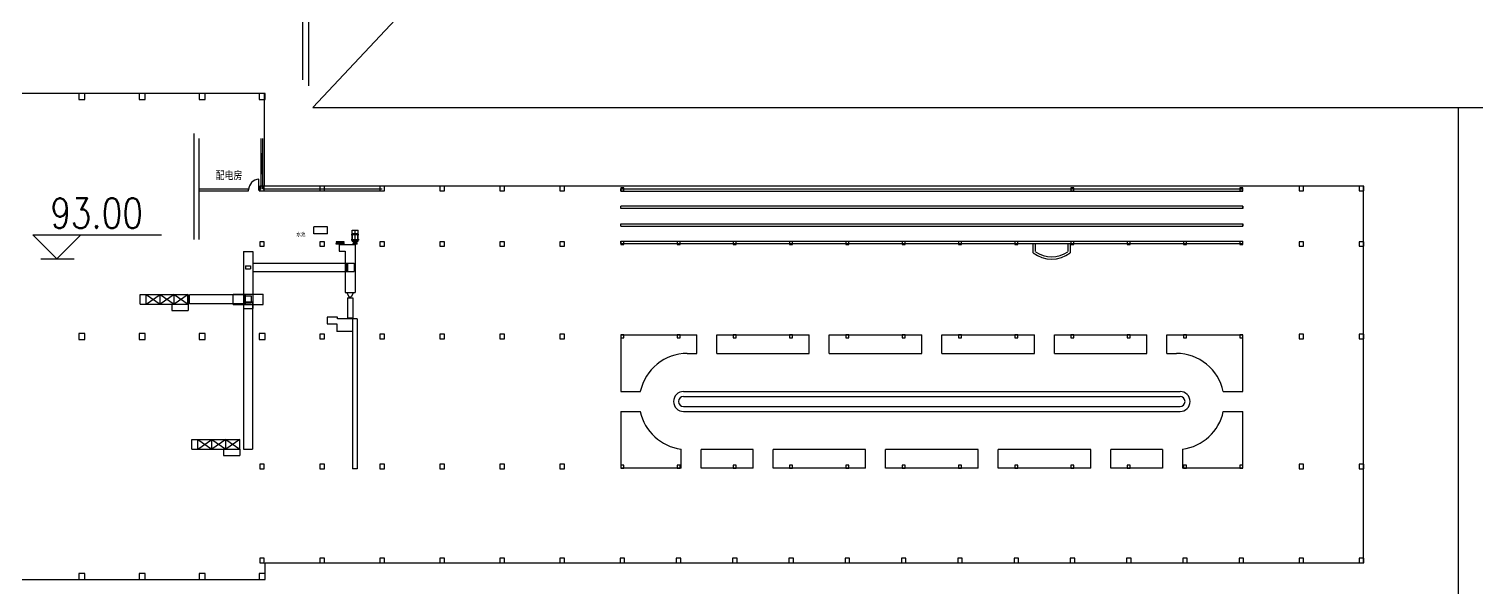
# Model space of a CAD drawing. Extents: x 532522 to 2902776, y -101917278 to 111238625.
# Drawn here: x 2901351.5 to 2901496.1, y 2549114.3 to 2549170.1 of the extents above; entities that cross this region are included whole.
import ezdxf
from ezdxf.enums import TextEntityAlignment as Align

# ---------------------------------------------------------------- set-up
doc = ezdxf.new("R2010")
doc.units = 0
doc.header["$LTSCALE"] = 1000
doc.header["$MEASUREMENT"] = 0
doc.layers.get('0').update_dxf_attribs({"linetype": 'CONTINUOUS'})
for name, color, linetype in [('1', 7, 'CONTINUOUS'), ('COLUMN', 7, 'CONTINUOUS'), ('Layer6', 6, 'CONTINUOUS'), ('NEW字', 2, 'CONTINUOUS'), ('PUB_TEXT', 7, 'CONTINUOUS'), ('WALL', 255, 'CONTINUOUS'), ('WINDOW', 2, 'CONTINUOUS'), ('WINDOW_TEXT', 7, 'CONTINUOUS'), ('设备', 30, 'CONTINUOUS'), ('道路', 5, 'CONTINUOUS')]:
    doc.layers.add(name, color=color, linetype=linetype)
doc.styles.add('_HZTXT', font='', dxfattribs={"width": 0.8})
doc.styles.add('DIM_FONT', font='SIMPLEX.shx', dxfattribs={"width": 0.8})
doc.styles.add('SIMPLEX', font='SIMPLEX.SHX')
doc.styles.get('_HZTXT').set_extended_font_data('SimSun')

# ---------------------------------------------------------------- blocks, each defined once
blk = doc.blocks.new('_FZH')
at = {"linetype": 'Continuous'}
for p, q in [((0.5, 0.5), (-0.5, 0.5)), ((-0.5, 0.5), (-0.5, -0.5)), ((0.5, -0.5), (0.5, 0.5)), ((-0.5, -0.5), (0.5, -0.5))]:
    blk.add_line(p, q, dxfattribs=at)
blk = doc.blocks.new('_WBLK')
for p, q in [((-0.5, 0.5), (0.5, 0.5)), ((0.5, 0.167), (-0.5, 0.167)), ((0.5, -0.167), (-0.5, -0.167)), ((-0.5, -0.5), (0.5, -0.5))]:
    blk.add_line(p, q)
at = {"layer": 'WINDOW_TEXT', "style": 'SIMPLEX', "flags": 9}
blk.add_attdef('A', text='', height=1, dxfattribs=at).set_placement((0, 1.5), align=Align.MIDDLE)
blk = doc.blocks.new('M_A2ZXL')
blk.add_line((-0.47, 0), (-0.47, -1))
blk.add_arc((-0.5, 0), 1, 271.6231, 0)

msp = doc.modelspace()

# ---------------------------------------------------------------- linework, layer by layer
at = {"layer": '1', "color": 6, "linetype": 'Continuous'}
for p, q in [((2901375.02, 2549163.7), (2901332.49, 2549163.7)), ((2901375.02, 2549154.42), (2901375.02, 2549163.7)), ((2901484.89, 2549154.42), (2901375.02, 2549154.42)), ((2901484.89, 2549116.77), (2901484.89, 2549154.42)), ((2901375.09, 2549115.1), (2901375.09, 2549116.77)), ((2901375.09, 2549116.77), (2901484.89, 2549116.77)), ((2901332.49, 2549115.1), (2901375.09, 2549115.1))]:
    msp.add_line(p, q, dxfattribs=at)
at = {"layer": 'Layer6'}
for p, q in [((2901367.99, 2549149.1), (2901367.99, 2549159.7)), ((2901368.49, 2549149.1), (2901368.49, 2549159.2))]:
    msp.add_line(p, q, dxfattribs=at)
at = {"layer": 'NEW字'}
for p, q in [((2901351.88, 2549149.57, 0.09), (2901356.68, 2549149.57, 0.09)), ((2901354.28, 2549147.17, 0.09), (2901351.88, 2549149.57, 0.09)), ((2901354.28, 2549149.57, 0.09), (2901364.75, 2549149.57, 0.09)), ((2901356.68, 2549149.57, 0.09), (2901354.28, 2549147.17, 0.09)), ((2901352.67, 2549147.17, 0.09), (2901356.01, 2549147.17, 0.09))]:
    msp.add_line(p, q, dxfattribs=at)
at = {"layer": 'WALL'}
for p, q in [((2901378.82, 2549180.2), (2901378.82, 2549165.05)), ((2901379.42, 2549180.8), (2901379.42, 2549164.45)), ((2901374.7, 2549157.67), (2901374.7, 2549159.2)), ((2901374.88, 2549157.67), (2901374.88, 2549159.2)), ((2901374.88, 2549157.67), (2901374.7, 2549157.67)), ((2901374.88, 2549155.67), (2901374.7, 2549155.67)), ((2901374.7, 2549154.15), (2901374.7, 2549155.67)), ((2901374.88, 2549154.15), (2901374.88, 2549155.67)), ((2901368.49, 2549154.15), (2901373.44, 2549154.15)), ((2901373.44, 2549153.97), (2901373.44, 2549154.15)), ((2901374.49, 2549153.97), (2901374.49, 2549154.15)), ((2901374.49, 2549154.15), (2901374.7, 2549154.15)), ((2901374.88, 2549154.15), (2901386.79, 2549154.15)), ((2901410.64, 2549154.17), (2901472.82, 2549154.17)), ((2901410.64, 2549153.93), (2901410.64, 2549154.17)), ((2901472.82, 2549153.93), (2901472.82, 2549154.17)), ((2901368.49, 2549153.97), (2901373.44, 2549153.97)), ((2901374.49, 2549153.97), (2901386.79, 2549153.97)), ((2901410.64, 2549153.93), (2901472.82, 2549153.93)), ((2901472.82, 2549152.42), (2901410.64, 2549152.42)), ((2901410.64, 2549152.18), (2901410.64, 2549152.42)), ((2901472.82, 2549152.18), (2901410.64, 2549152.18)), ((2901472.82, 2549152.42), (2901472.82, 2549152.18)), ((2901472.82, 2549152.18), (2901472.82, 2549152.42)), ((2901410.64, 2549150.67), (2901472.82, 2549150.67)), ((2901410.64, 2549150.43), (2901410.64, 2549150.67)), ((2901410.64, 2549150.43), (2901472.82, 2549150.43)), ((2901472.82, 2549150.67), (2901472.82, 2549150.43)), ((2901472.82, 2549150.43), (2901472.82, 2549150.67)), ((2901410.65, 2549148.68), (2901410.65, 2549148.92)), ((2901451.85, 2549147.76), (2901451.85, 2549148.68)), ((2901452.09, 2549147.88), (2901452.09, 2549148.68)), ((2901455.32, 2549148.68), (2901455.32, 2549147.88)), ((2901455.56, 2549148.68), (2901455.56, 2549147.76)), ((2901472.82, 2549148.68), (2901472.82, 2549148.92)), ((2901410.64, 2549139.55), (2901418.23, 2549139.55)), ((2901410.64, 2549139.55), (2901410.64, 2549133.9)), ((2901418.23, 2549137.7), (2901418.23, 2549139.55)), ((2901420.23, 2549139.55), (2901429.48, 2549139.55)), ((2901420.23, 2549137.7), (2901420.23, 2549139.55)), ((2901429.48, 2549137.7), (2901429.48, 2549139.55)), ((2901431.48, 2549139.55), (2901440.73, 2549139.55)), ((2901431.48, 2549137.7), (2901431.48, 2549139.55)), ((2901440.73, 2549137.7), (2901440.73, 2549139.55)), ((2901442.73, 2549139.55), (2901451.98, 2549139.55)), ((2901442.73, 2549137.7), (2901442.73, 2549139.55)), ((2901451.98, 2549137.7), (2901451.98, 2549139.55)), ((2901453.98, 2549139.55), (2901463.23, 2549139.55)), ((2901453.98, 2549137.7), (2901453.98, 2549139.55)), ((2901463.23, 2549137.7), (2901463.23, 2549139.55)), ((2901465.23, 2549139.55), (2901472.82, 2549139.55)), ((2901465.23, 2549137.7), (2901465.23, 2549139.55)), ((2901472.82, 2549133.9), (2901472.82, 2549139.55)), ((2901417.29, 2549137.7), (2901418.23, 2549137.7)), ((2901420.23, 2549137.7), (2901429.48, 2549137.7)), ((2901431.48, 2549137.7), (2901440.73, 2549137.7)), ((2901442.73, 2549137.7), (2901451.98, 2549137.7)), ((2901453.98, 2549137.7), (2901463.23, 2549137.7)), ((2901465.23, 2549137.7), (2901466.17, 2549137.7)), ((2901410.64, 2549133.9), (2901412.6, 2549133.9)), ((2901416.92, 2549133.9), (2901466.54, 2549133.9)), ((2901470.86, 2549133.9), (2901472.82, 2549133.9)), ((2901416.92, 2549133.4), (2901466.54, 2549133.4)), ((2901416.92, 2549132.4), (2901466.54, 2549132.4)), ((2901410.64, 2549131.9), (2901410.64, 2549126.25)), ((2901410.64, 2549131.9), (2901412.6, 2549131.9)), ((2901416.92, 2549131.9), (2901466.54, 2549131.9)), ((2901470.86, 2549131.9), (2901472.82, 2549131.9)), ((2901472.82, 2549126.25), (2901472.82, 2549131.9)), ((2901416.67, 2549126.25), (2901416.67, 2549128.14)), ((2901423.86, 2549128.1), (2901418.67, 2549128.1)), ((2901418.67, 2549126.25), (2901418.67, 2549128.1)), ((2901423.86, 2549126.25), (2901423.86, 2549128.1)), ((2901425.86, 2549126.25), (2901425.86, 2549128.1)), ((2901435.11, 2549128.1), (2901425.86, 2549128.1)), ((2901435.11, 2549126.25), (2901435.11, 2549128.1)), ((2901446.36, 2549128.1), (2901437.11, 2549128.1)), ((2901437.11, 2549126.25), (2901437.11, 2549128.1)), ((2901446.36, 2549126.25), (2901446.36, 2549128.1)), ((2901448.36, 2549126.25), (2901448.36, 2549128.1)), ((2901457.61, 2549128.1), (2901448.36, 2549128.1)), ((2901457.61, 2549126.25), (2901457.61, 2549128.1)), ((2901464.79, 2549128.1), (2901459.61, 2549128.1)), ((2901459.61, 2549126.25), (2901459.61, 2549128.1)), ((2901464.79, 2549128.1), (2901464.79, 2549126.25)), ((2901466.79, 2549128.14), (2901466.79, 2549126.25)), ((2901416.67, 2549126.25), (2901410.64, 2549126.25)), ((2901423.86, 2549126.25), (2901418.67, 2549126.25)), ((2901435.11, 2549126.25), (2901425.86, 2549126.25)), ((2901446.36, 2549126.25), (2901437.11, 2549126.25)), ((2901457.61, 2549126.25), (2901448.36, 2549126.25)), ((2901464.79, 2549126.25), (2901459.61, 2549126.25)), ((2901472.82, 2549126.25), (2901466.79, 2549126.25))]:
    msp.add_line(p, q, dxfattribs=at)
at = {"layer": 'WALL', "linetype": 'Continuous'}
for p, q in [((2901410.64, 2549148.92), (2901472.82, 2549148.92)), ((2901410.64, 2549148.68), (2901472.82, 2549148.68))]:
    msp.add_line(p, q, dxfattribs=at)
for radius, start, end in [(3.11, 233.2748, 306.7252), (2.87, 235.6453, 304.3547)]:
    msp.add_arc((2901453.71, 2549150.24), radius, start, end, dxfattribs=at)
at = {"layer": 'WALL'}
for centre, radius, start, end in [((2901417.29, 2549132.9), 4.8, 90, 167.9753), ((2901466.17, 2549132.9), 4.8, 12.0247, 90), ((2901416.92, 2549132.9), 1, 90, 270), ((2901466.54, 2549132.9), 1, 270, 90), ((2901416.92, 2549132.9), 0.5, 90, 270), ((2901466.54, 2549132.9), 0.5, 270, 90), ((2901417.29, 2549132.9), 4.8, 192.0247, 262.5184), ((2901466.17, 2549132.9), 4.8, 277.4816, 347.9753)]:
    msp.add_arc(centre, radius, start, end, dxfattribs=at)
at = {"layer": '设备', "color": 30}
for p, q in [((2901381.32, 2549150.37), (2901379.97, 2549150.37)), ((2901379.97, 2549149.67), (2901379.97, 2549150.37)), ((2901381.32, 2549149.67), (2901381.32, 2549150.37)), ((2901383.81, 2549150.04), (2901384.38, 2549150.04)), ((2901383.81, 2549149.7), (2901383.81, 2549150.04)), ((2901384.09, 2549148.69), (2901384.09, 2549150.05)), ((2901384.38, 2549149.7), (2901384.38, 2549150.04)), ((2901381.32, 2549149.67), (2901379.97, 2549149.67)), ((2901382.19, 2549148.86), (2901382.19, 2549148.87)), ((2901382.99, 2549148.87), (2901382.19, 2549148.87)), ((2901382.22, 2549148.85), (2901382.19, 2549148.86)), ((2901382.22, 2549148.85), (2901382.19, 2549148.84)), ((2901382.19, 2549148.83), (2901382.19, 2549148.84)), ((2901382.22, 2549148.83), (2901382.19, 2549148.83)), ((2901382.22, 2549148.82), (2901382.19, 2549148.81)), ((2901382.19, 2549148.81), (2901382.19, 2549148.81)), ((2901382.22, 2549148.8), (2901382.19, 2549148.81)), ((2901382.22, 2549148.79), (2901382.19, 2549148.79)), ((2901382.19, 2549148.78), (2901382.19, 2549148.79)), ((2901382.22, 2549148.77), (2901382.19, 2549148.78)), ((2901382.22, 2549148.77), (2901382.19, 2549148.76)), ((2901382.19, 2549148.75), (2901382.19, 2549148.76)), ((2901382.22, 2549148.75), (2901382.19, 2549148.75)), ((2901382.22, 2549148.74), (2901382.19, 2549148.73)), ((2901382.19, 2549148.73), (2901382.19, 2549148.73)), ((2901382.22, 2549148.72), (2901382.19, 2549148.73)), ((2901382.22, 2549148.71), (2901382.19, 2549148.7)), ((2901382.22, 2549148.69), (2901382.19, 2549148.7)), ((2901382.19, 2549148.7), (2901382.19, 2549148.7)), ((2901382.22, 2549148.69), (2901382.19, 2549148.68)), ((2901382.19, 2549148.67), (2901382.19, 2549148.68)), ((2901382.22, 2549148.66), (2901382.19, 2549148.67)), ((2901382.22, 2549148.66), (2901382.19, 2549148.65)), ((2901382.19, 2549148.64), (2901382.19, 2549148.65)), ((2901382.99, 2549148.64), (2901382.19, 2549148.64)), ((2901382.22, 2549148.85), (2901382.22, 2549148.85)), ((2901382.22, 2549148.82), (2901382.22, 2549148.83)), ((2901382.22, 2549148.79), (2901382.22, 2549148.8)), ((2901382.22, 2549148.77), (2901382.22, 2549148.77)), ((2901382.22, 2549148.74), (2901382.22, 2549148.75)), ((2901382.22, 2549148.71), (2901382.22, 2549148.72)), ((2901382.22, 2549148.69), (2901382.22, 2549148.69)), ((2901382.22, 2549148.66), (2901382.22, 2549148.66)), ((2901382.51, 2549148.59), (2901382.51, 2549147.93)), ((2901382.51, 2549148.59), (2901384.09, 2549148.59)), ((2901382.55, 2549148.64), (2901382.55, 2549148.64)), ((2901382.55, 2549148.64), (2901382.64, 2549148.64)), ((2901382.55, 2549148.64), (2901382.64, 2549148.64)), ((2901382.55, 2549148.59), (2901382.55, 2549148.64)), ((2901382.55, 2549148.59), (2901382.64, 2549148.59)), ((2901382.64, 2549148.64), (2901382.64, 2549148.64)), ((2901382.64, 2549148.59), (2901382.64, 2549148.64)), ((2901382.97, 2549148.85), (2901382.99, 2549148.86)), ((2901382.97, 2549148.85), (2901382.97, 2549148.85)), ((2901382.97, 2549148.85), (2901382.99, 2549148.84)), ((2901382.97, 2549148.82), (2901382.97, 2549148.83)), ((2901382.97, 2549148.83), (2901382.99, 2549148.83)), ((2901382.97, 2549148.82), (2901382.99, 2549148.81)), ((2901382.97, 2549148.8), (2901382.99, 2549148.81)), ((2901382.97, 2549148.79), (2901382.97, 2549148.8)), ((2901382.97, 2549148.79), (2901382.99, 2549148.79)), ((2901382.97, 2549148.77), (2901382.99, 2549148.78)), ((2901382.97, 2549148.77), (2901382.97, 2549148.77)), ((2901382.97, 2549148.77), (2901382.99, 2549148.76)), ((2901382.97, 2549148.74), (2901382.97, 2549148.75)), ((2901382.97, 2549148.75), (2901382.99, 2549148.75)), ((2901382.97, 2549148.74), (2901382.99, 2549148.73)), ((2901382.97, 2549148.72), (2901382.99, 2549148.73)), ((2901382.97, 2549148.71), (2901382.97, 2549148.72)), ((2901382.97, 2549148.71), (2901382.99, 2549148.7)), ((2901382.97, 2549148.69), (2901382.99, 2549148.7)), ((2901382.97, 2549148.69), (2901382.97, 2549148.69)), ((2901382.97, 2549148.69), (2901382.99, 2549148.68)), ((2901382.97, 2549148.66), (2901382.99, 2549148.67)), ((2901382.97, 2549148.66), (2901382.97, 2549148.66)), ((2901382.97, 2549148.66), (2901382.99, 2549148.65)), ((2901382.99, 2549148.86), (2901382.99, 2549148.87)), ((2901382.99, 2549148.83), (2901382.99, 2549148.84)), ((2901382.99, 2549148.81), (2901382.99, 2549148.81)), ((2901382.99, 2549148.78), (2901382.99, 2549148.79)), ((2901382.99, 2549148.75), (2901382.99, 2549148.76)), ((2901382.99, 2549148.73), (2901382.99, 2549148.73)), ((2901382.99, 2549148.7), (2901382.99, 2549148.7)), ((2901382.99, 2549148.67), (2901382.99, 2549148.68)), ((2901382.99, 2549148.64), (2901382.99, 2549148.65)), ((2901383.71, 2549149.59), (2901384.47, 2549149.59)), ((2901383.71, 2549149.08), (2901384.49, 2549149.08)), ((2901383.78, 2549149.7), (2901384.41, 2549149.7)), ((2901383.78, 2549148.98), (2901383.78, 2549149.7)), ((2901383.78, 2549148.98), (2901384.41, 2549148.98)), ((2901383.81, 2549149.7), (2901384.4, 2549149.7)), ((2901383.81, 2549148.98), (2901384.38, 2549148.98)), ((2901383.81, 2549148.91), (2901383.81, 2549148.98)), ((2901383.81, 2549148.91), (2901384.38, 2549148.91)), ((2901383.84, 2549148.98), (2901383.84, 2549149.7)), ((2901384.29, 2549148.87), (2901383.89, 2549148.87)), ((2901383.89, 2549148.86), (2901383.89, 2549148.87)), ((2901384.29, 2549148.86), (2901383.89, 2549148.86)), ((2901383.92, 2549148.85), (2901383.89, 2549148.86)), ((2901383.92, 2549148.85), (2901383.89, 2549148.84)), ((2901384.29, 2549148.84), (2901383.89, 2549148.84)), ((2901383.89, 2549148.83), (2901383.89, 2549148.84)), ((2901384.29, 2549148.83), (2901383.89, 2549148.83)), ((2901383.92, 2549148.83), (2901383.89, 2549148.83)), ((2901383.92, 2549148.82), (2901383.89, 2549148.81)), ((2901384.29, 2549148.81), (2901383.89, 2549148.81)), ((2901384.29, 2549148.81), (2901383.89, 2549148.81)), ((2901383.92, 2549148.8), (2901383.89, 2549148.81)), ((2901383.89, 2549148.81), (2901383.89, 2549148.81)), ((2901384.29, 2549148.79), (2901383.89, 2549148.79)), ((2901383.89, 2549148.78), (2901383.89, 2549148.79)), ((2901383.92, 2549148.79), (2901383.89, 2549148.79)), ((2901384.29, 2549148.78), (2901383.89, 2549148.78)), ((2901383.92, 2549148.77), (2901383.89, 2549148.78)), ((2901383.92, 2549148.77), (2901383.89, 2549148.76)), ((2901384.29, 2549148.76), (2901383.89, 2549148.76)), ((2901383.89, 2549148.75), (2901383.89, 2549148.76)), ((2901384.29, 2549148.75), (2901383.89, 2549148.75)), ((2901383.92, 2549148.75), (2901383.89, 2549148.75)), ((2901383.92, 2549148.74), (2901383.89, 2549148.73)), ((2901384.29, 2549148.73), (2901383.89, 2549148.73)), ((2901384.29, 2549148.73), (2901383.89, 2549148.73)), ((2901383.92, 2549148.72), (2901383.89, 2549148.73)), ((2901383.89, 2549148.73), (2901383.89, 2549148.73)), ((2901383.92, 2549148.71), (2901383.89, 2549148.7)), ((2901384.29, 2549148.7), (2901383.89, 2549148.7)), ((2901384.29, 2549148.7), (2901383.89, 2549148.7)), ((2901383.89, 2549148.7), (2901383.89, 2549148.7)), ((2901383.92, 2549148.69), (2901383.89, 2549148.7)), ((2901383.92, 2549148.69), (2901383.89, 2549148.68)), ((2901384.29, 2549148.68), (2901383.89, 2549148.68)), ((2901383.89, 2549148.67), (2901383.89, 2549148.68)), ((2901384.29, 2549148.67), (2901383.89, 2549148.67)), ((2901383.92, 2549148.66), (2901383.89, 2549148.67)), ((2901383.92, 2549148.66), (2901383.89, 2549148.65)), ((2901384.29, 2549148.65), (2901383.89, 2549148.65)), ((2901383.89, 2549148.64), (2901383.89, 2549148.65)), ((2901384.29, 2549148.64), (2901383.89, 2549148.64)), ((2901384.27, 2549148.85), (2901383.92, 2549148.85)), ((2901384.27, 2549148.85), (2901383.92, 2549148.85)), ((2901383.92, 2549148.85), (2901383.92, 2549148.85)), ((2901384.27, 2549148.83), (2901383.92, 2549148.83)), ((2901383.92, 2549148.82), (2901383.92, 2549148.83)), ((2901384.27, 2549148.82), (2901383.92, 2549148.82)), ((2901384.27, 2549148.8), (2901383.92, 2549148.8)), ((2901383.92, 2549148.79), (2901383.92, 2549148.8)), ((2901384.27, 2549148.79), (2901383.92, 2549148.79)), ((2901384.27, 2549148.77), (2901383.92, 2549148.77)), ((2901384.27, 2549148.77), (2901383.92, 2549148.77)), ((2901383.92, 2549148.77), (2901383.92, 2549148.77)), ((2901384.27, 2549148.75), (2901383.92, 2549148.75)), ((2901383.92, 2549148.74), (2901383.92, 2549148.75)), ((2901384.27, 2549148.74), (2901383.92, 2549148.74)), ((2901384.27, 2549148.72), (2901383.92, 2549148.72)), ((2901383.92, 2549148.71), (2901383.92, 2549148.72)), ((2901384.27, 2549148.71), (2901383.92, 2549148.71)), ((2901384.27, 2549148.69), (2901383.92, 2549148.69)), ((2901384.27, 2549148.69), (2901383.92, 2549148.69)), ((2901383.92, 2549148.69), (2901383.92, 2549148.69)), ((2901384.27, 2549148.66), (2901383.92, 2549148.66)), ((2901384.27, 2549148.66), (2901383.92, 2549148.66)), ((2901383.92, 2549148.66), (2901383.92, 2549148.66)), ((2901384.01, 2549148.91), (2901384.17, 2549148.91)), ((2901384.01, 2549148.89), (2901384.01, 2549148.91)), ((2901384.01, 2549148.89), (2901384.17, 2549148.89)), ((2901384.04, 2549148.89), (2901384.15, 2549148.89)), ((2901384.04, 2549148.87), (2901384.04, 2549148.89)), ((2901384.04, 2549148.87), (2901384.15, 2549148.87)), ((2901384.05, 2549148.87), (2901384.13, 2549148.87)), ((2901384.09, 2549148.59), (2901384.09, 2549143.81)), ((2901384.15, 2549148.87), (2901384.15, 2549148.89)), ((2901384.17, 2549148.89), (2901384.17, 2549148.91)), ((2901384.27, 2549148.85), (2901384.29, 2549148.86)), ((2901384.27, 2549148.85), (2901384.29, 2549148.84)), ((2901384.27, 2549148.85), (2901384.27, 2549148.85)), ((2901384.27, 2549148.83), (2901384.29, 2549148.83)), ((2901384.27, 2549148.82), (2901384.27, 2549148.83)), ((2901384.27, 2549148.82), (2901384.29, 2549148.81)), ((2901384.27, 2549148.8), (2901384.29, 2549148.81)), ((2901384.27, 2549148.79), (2901384.27, 2549148.8)), ((2901384.27, 2549148.79), (2901384.29, 2549148.79)), ((2901384.27, 2549148.77), (2901384.29, 2549148.78)), ((2901384.27, 2549148.77), (2901384.29, 2549148.76)), ((2901384.27, 2549148.77), (2901384.27, 2549148.77)), ((2901384.27, 2549148.75), (2901384.29, 2549148.75)), ((2901384.27, 2549148.74), (2901384.27, 2549148.75)), ((2901384.27, 2549148.74), (2901384.29, 2549148.73)), ((2901384.27, 2549148.72), (2901384.29, 2549148.73)), ((2901384.27, 2549148.71), (2901384.27, 2549148.72)), ((2901384.27, 2549148.71), (2901384.29, 2549148.7)), ((2901384.27, 2549148.69), (2901384.29, 2549148.7)), ((2901384.27, 2549148.69), (2901384.29, 2549148.68)), ((2901384.27, 2549148.69), (2901384.27, 2549148.69)), ((2901384.27, 2549148.66), (2901384.29, 2549148.67)), ((2901384.27, 2549148.66), (2901384.29, 2549148.65)), ((2901384.27, 2549148.66), (2901384.27, 2549148.66)), ((2901384.29, 2549148.86), (2901384.29, 2549148.87)), ((2901384.29, 2549148.83), (2901384.29, 2549148.84)), ((2901384.29, 2549148.81), (2901384.29, 2549148.81)), ((2901384.29, 2549148.78), (2901384.29, 2549148.79)), ((2901384.29, 2549148.75), (2901384.29, 2549148.76)), ((2901384.29, 2549148.73), (2901384.29, 2549148.73)), ((2901384.29, 2549148.7), (2901384.29, 2549148.7)), ((2901384.29, 2549148.67), (2901384.29, 2549148.68)), ((2901384.29, 2549148.64), (2901384.29, 2549148.65)), ((2901384.35, 2549148.98), (2901384.35, 2549149.7)), ((2901384.38, 2549148.91), (2901384.38, 2549148.98)), ((2901384.41, 2549148.98), (2901384.41, 2549149.7)), ((2901372.92, 2549147.88), (2901372.92, 2549142.21)), ((2901372.92, 2549147.88), (2901373.87, 2549147.88)), ((2901373.87, 2549147.88), (2901373.87, 2549142.21)), ((2901382.51, 2549147.93), (2901383.09, 2549147.93)), ((2901383.09, 2549147.93), (2901383.09, 2549143.81)), ((2901373.14, 2549146.46), (2901373.14, 2549146.16)), ((2901373.14, 2549146.46), (2901373.64, 2549146.46)), ((2901373.14, 2549146.16), (2901373.64, 2549146.16)), ((2901373.64, 2549146.46), (2901373.64, 2549146.16)), ((2901373.87, 2549146.71), (2901383.34, 2549146.71)), ((2901373.87, 2549145.91), (2901383.34, 2549145.91)), ((2901383.19, 2549146.71), (2901383.99, 2549146.71)), ((2901383.19, 2549146.71), (2901383.19, 2549145.91)), ((2901383.19, 2549145.91), (2901383.99, 2549145.91)), ((2901383.34, 2549146.71), (2901383.34, 2549145.91)), ((2901383.99, 2549146.71), (2901383.99, 2549145.91)), ((2901362.6, 2549143.61), (2901367.39, 2549143.61)), ((2901362.6, 2549142.62), (2901362.6, 2549143.61)), ((2901362.6, 2549142.62), (2901367.39, 2549142.62)), ((2901363.19, 2549142.62), (2901363.19, 2549143.61)), ((2901363.19, 2549143.61), (2901364.59, 2549142.62)), ((2901363.19, 2549142.62), (2901364.59, 2549143.61)), ((2901364.59, 2549143.61), (2901365.99, 2549142.62)), ((2901365.99, 2549143.61), (2901364.59, 2549142.62)), ((2901364.59, 2549142.62), (2901364.59, 2549143.61)), ((2901365.77, 2549142.62), (2901365.77, 2549142)), ((2901365.99, 2549142.62), (2901365.99, 2549143.61)), ((2901365.99, 2549143.61), (2901367.39, 2549142.62)), ((2901367.39, 2549143.61), (2901365.99, 2549142.62)), ((2901367.33, 2549143.56), (2901367.33, 2549142.66)), ((2901367.39, 2549142.62), (2901367.39, 2549143.61)), ((2901367.39, 2549142.62), (2901367.39, 2549142)), ((2901373.12, 2549143.56), (2901367.53, 2549143.56)), ((2901367.53, 2549142.66), (2901367.53, 2549143.56)), ((2901373.12, 2549142.66), (2901367.53, 2549142.66)), ((2901371.89, 2549143.64), (2901374.89, 2549143.64)), ((2901371.89, 2549142.59), (2901371.89, 2549143.64)), ((2901371.89, 2549142.59), (2901374.89, 2549142.59)), ((2901372.94, 2549142.86), (2901372.94, 2549135.34)), ((2901372.94, 2549142.86), (2901373.84, 2549142.86)), ((2901373.04, 2549143.46), (2901373.74, 2549143.46)), ((2901373.04, 2549142.76), (2901373.04, 2549143.46)), ((2901373.04, 2549142.76), (2901373.74, 2549142.76)), ((2901373.14, 2549142.66), (2901373.14, 2549143.56)), ((2901373.74, 2549142.76), (2901373.74, 2549143.46)), ((2901373.84, 2549142.86), (2901373.84, 2549128.13)), ((2901374.89, 2549142.59), (2901374.89, 2549143.64)), ((2901383.09, 2549143.81), (2901384.09, 2549143.81)), ((2901383.25, 2549143.81), (2901383.47, 2549143.36)), ((2901383.34, 2549143.26), (2901383.34, 2549141.26)), ((2901383.34, 2549143.26), (2901383.85, 2549143.26)), ((2901383.47, 2549143.36), (2901383.71, 2549143.36)), ((2901383.94, 2549143.81), (2901383.71, 2549143.36)), ((2901383.85, 2549143.26), (2901383.85, 2549141.26)), ((2901365.77, 2549142), (2901367.39, 2549142)), ((2901372.92, 2549142.21), (2901373.87, 2549142.21)), ((2901381.31, 2549141.33), (2901381.31, 2549140.67)), ((2901382.33, 2549141.33), (2901381.31, 2549141.33)), ((2901382.33, 2549141.16), (2901382.33, 2549141.33)), ((2901383.83, 2549141.16), (2901382.33, 2549141.16)), ((2901383.34, 2549141.26), (2901383.85, 2549141.26)), ((2901383.83, 2549141.16), (2901383.83, 2549126.16)), ((2901384.3, 2549141.16), (2901383.83, 2549141.16)), ((2901384.3, 2549141.16), (2901384.3, 2549126.16)), ((2901381.31, 2549140.67), (2901382.27, 2549140.67)), ((2901382.27, 2549140.67), (2901382.27, 2549139.91)), ((2901383.83, 2549139.91), (2901382.27, 2549139.91)), ((2901372.94, 2549135.34), (2901372.94, 2549128.13)), ((2901367.78, 2549129.11), (2901372.57, 2549129.11)), ((2901367.78, 2549128.13), (2901367.78, 2549129.11)), ((2901367.78, 2549128.13), (2901372.57, 2549128.13)), ((2901368.37, 2549128.13), (2901369.77, 2549129.11)), ((2901368.37, 2549129.11), (2901369.77, 2549128.13)), ((2901368.37, 2549128.13), (2901368.37, 2549129.11)), ((2901369.77, 2549128.13), (2901369.77, 2549129.11)), ((2901371.17, 2549129.11), (2901369.77, 2549128.13)), ((2901369.77, 2549129.11), (2901371.17, 2549128.13)), ((2901370.95, 2549128.13), (2901370.95, 2549127.51)), ((2901372.57, 2549129.11), (2901371.17, 2549128.13)), ((2901371.17, 2549129.11), (2901372.57, 2549128.13)), ((2901371.17, 2549128.13), (2901371.17, 2549129.11)), ((2901372.57, 2549128.13), (2901372.57, 2549129.11)), ((2901372.57, 2549128.13), (2901372.57, 2549127.51)), ((2901372.94, 2549128.13), (2901373.84, 2549128.13)), ((2901370.95, 2549127.51), (2901372.57, 2549127.51)), ((2901384.3, 2549126.16), (2901383.83, 2549126.16))]:
    msp.add_line(p, q, dxfattribs=at)
at = {"layer": '设备', "color": 30, "lineweight": 5}
for p, q in [((2901382.99, 2549148.84), (2901382.19, 2549148.84)), ((2901382.99, 2549148.83), (2901382.19, 2549148.83)), ((2901382.99, 2549148.81), (2901382.19, 2549148.81)), ((2901382.99, 2549148.81), (2901382.19, 2549148.81)), ((2901382.99, 2549148.79), (2901382.19, 2549148.79)), ((2901382.99, 2549148.78), (2901382.19, 2549148.78)), ((2901382.99, 2549148.76), (2901382.19, 2549148.76)), ((2901382.99, 2549148.75), (2901382.19, 2549148.75)), ((2901382.99, 2549148.73), (2901382.19, 2549148.73)), ((2901382.99, 2549148.73), (2901382.19, 2549148.73)), ((2901382.99, 2549148.7), (2901382.19, 2549148.7)), ((2901382.99, 2549148.7), (2901382.19, 2549148.7)), ((2901382.99, 2549148.68), (2901382.19, 2549148.68)), ((2901382.99, 2549148.67), (2901382.19, 2549148.67)), ((2901382.99, 2549148.65), (2901382.19, 2549148.65)), ((2901382.97, 2549148.85), (2901382.22, 2549148.85)), ((2901382.97, 2549148.85), (2901382.22, 2549148.85)), ((2901382.97, 2549148.83), (2901382.22, 2549148.83)), ((2901382.97, 2549148.82), (2901382.22, 2549148.82)), ((2901382.97, 2549148.8), (2901382.22, 2549148.8)), ((2901382.97, 2549148.79), (2901382.22, 2549148.79)), ((2901382.97, 2549148.77), (2901382.22, 2549148.77)), ((2901382.97, 2549148.77), (2901382.22, 2549148.77)), ((2901382.97, 2549148.75), (2901382.22, 2549148.75)), ((2901382.97, 2549148.74), (2901382.22, 2549148.74)), ((2901382.97, 2549148.72), (2901382.22, 2549148.72)), ((2901382.97, 2549148.71), (2901382.22, 2549148.71)), ((2901382.97, 2549148.69), (2901382.22, 2549148.69)), ((2901382.97, 2549148.69), (2901382.22, 2549148.69)), ((2901382.97, 2549148.66), (2901382.22, 2549148.66)), ((2901382.97, 2549148.66), (2901382.22, 2549148.66))]:
    msp.add_line(p, q, dxfattribs=at)
at = {"layer": '设备', "color": 30}
for centre in [(2901383.84, 2549149.59), (2901383.84, 2549149.08), (2901384.35, 2549149.59), (2901384.35, 2549149.08)]:
    msp.add_circle(centre, 0.014, dxfattribs=at)
at = {"layer": '道路', "color": 4}
for p, q in [((2901397.39, 2549181, 101.33), (2901379.87, 2549162.28, -101.33)), ((2901379.87, 2549162.28, -101.33), (2901560.91, 2549162.28, -101.33)), ((2901494.38, 2549105.28), (2901494.38, 2549162.2)), ((2901494.38, 2549108.28), (2901494.38, 2549156.2))]:
    msp.add_line(p, q, dxfattribs=at)

# ---------------------------------------------------------------- block references
at = {"layer": 'COLUMN'}
for p, xscale, yscale, zscale in [((2901356.79, 2549163.4), 0.6, 0.6, 0.6), ((2901362.79, 2549163.4), 0.6, 0.6, 0.6), ((2901368.79, 2549163.4), 0.6, 0.6, 0.6), ((2901374.79, 2549163.4), 0.6, 0.6, 0.6), ((2901374.79, 2549154.19), 0.45, 0.45, 0.45), ((2901380.79, 2549154.19), 0.45, 0.45, 0.3), ((2901386.79, 2549154.19), 0.45, 0.45, 0.3), ((2901392.79, 2549154.19), 0.45, 0.45, 0.3), ((2901398.79, 2549154.19), 0.45, 0.45, 0.3), ((2901404.79, 2549154.19), 0.45, 0.45, 0.3), ((2901410.79, 2549154.12), 0.3, 0.3, 0.3), ((2901455.79, 2549154.12), 0.3, 0.3, 0.3), ((2901472.67, 2549154.12), 0.3, 0.3, 0.3), ((2901478.67, 2549154.19), 0.45, 0.45, 0.3), ((2901484.67, 2549154.19), 0.45, 0.45, 0.3), ((2901374.79, 2549148.65), 0.45, 0.45, 0.45), ((2901380.79, 2549148.65), 0.45, 0.45, 0.3), ((2901386.79, 2549148.65), 0.45, 0.45, 0.3), ((2901392.79, 2549148.65), 0.45, 0.45, 0.3), ((2901398.79, 2549148.65), 0.45, 0.45, 0.3), ((2901404.79, 2549148.65), 0.45, 0.45, 0.3), ((2901410.79, 2549148.73), 0.3, 0.3, 0.3), ((2901416.42, 2549148.73), 0.3, 0.3, 0.3), ((2901422.04, 2549148.73), 0.3, 0.3, 0.3), ((2901427.67, 2549148.73), 0.3, 0.3, 0.3), ((2901433.29, 2549148.73), 0.3, 0.3, 0.3), ((2901438.92, 2549148.73), 0.3, 0.3, 0.3), ((2901444.54, 2549148.73), 0.3, 0.3, 0.3), ((2901450.17, 2549148.73), 0.3, 0.3, 0.3), ((2901455.79, 2549148.73), 0.3, 0.3, 0.3), ((2901461.42, 2549148.73), 0.3, 0.3, 0.3), ((2901467.04, 2549148.73), 0.3, 0.3, 0.3), ((2901472.67, 2549148.73), 0.3, 0.3, 0.3), ((2901478.67, 2549148.65), 0.45, 0.45, 0.3), ((2901484.67, 2549148.65), 0.45, 0.45, 0.3), ((2901356.79, 2549139.4), 0.6, 0.6, 0.6), ((2901362.79, 2549139.4), 0.6, 0.6, 0.6), ((2901368.79, 2549139.4), 0.6, 0.6, 0.6), ((2901374.79, 2549139.4), 0.6, 0.6, 0.6), ((2901380.79, 2549139.4), 0.45, 0.45, 0.3), ((2901386.79, 2549139.4), 0.45, 0.45, 0.3), ((2901392.79, 2549139.4), 0.45, 0.45, 0.3), ((2901398.79, 2549139.4), 0.45, 0.45, 0.3), ((2901404.79, 2549139.4), 0.45, 0.45, 0.3), ((2901478.67, 2549139.4), 0.45, 0.45, 0.3), ((2901484.67, 2549139.4), 0.45, 0.45, 0.3), ((2901410.79, 2549139.4), 0.3, 0.3, 0.3), ((2901416.42, 2549139.4), 0.3, 0.3, 0.3), ((2901422.04, 2549139.4), 0.3, 0.3, 0.3), ((2901427.67, 2549139.4), 0.3, 0.3, 0.3), ((2901433.29, 2549139.4), 0.3, 0.3, 0.3), ((2901438.92, 2549139.4), 0.3, 0.3, 0.3), ((2901444.54, 2549139.4), 0.3, 0.3, 0.3), ((2901450.17, 2549139.4), 0.3, 0.3, 0.3), ((2901455.79, 2549139.4), 0.3, 0.3, 0.3), ((2901461.42, 2549139.4), 0.3, 0.3, 0.3), ((2901467.04, 2549139.4), 0.3, 0.3, 0.3), ((2901472.67, 2549139.4), 0.3, 0.3, 0.3), ((2901374.79, 2549126.4), 0.45, 0.45, 0.45), ((2901380.79, 2549126.4), 0.45, 0.45, 0.3), ((2901386.79, 2549126.4), 0.45, 0.45, 0.3), ((2901392.79, 2549126.4), 0.45, 0.45, 0.3), ((2901398.79, 2549126.4), 0.45, 0.45, 0.3), ((2901404.79, 2549126.4), 0.45, 0.45, 0.3), ((2901478.67, 2549126.4), 0.45, 0.45, 0.3), ((2901484.67, 2549126.4), 0.45, 0.45, 0.3), ((2901410.79, 2549126.4), 0.3, 0.3, 0.3), ((2901416.42, 2549126.4), 0.3, 0.3, 0.3), ((2901422.04, 2549126.4), 0.3, 0.3, 0.3), ((2901427.67, 2549126.4), 0.3, 0.3, 0.3), ((2901433.29, 2549126.4), 0.3, 0.3, 0.3), ((2901438.92, 2549126.4), 0.3, 0.3, 0.3), ((2901444.54, 2549126.4), 0.3, 0.3, 0.3), ((2901450.17, 2549126.4), 0.3, 0.3, 0.3), ((2901455.79, 2549126.4), 0.3, 0.3, 0.3), ((2901461.42, 2549126.4), 0.3, 0.3, 0.3), ((2901467.04, 2549126.4), 0.3, 0.3, 0.3), ((2901472.67, 2549126.4), 0.3, 0.3, 0.3), ((2901374.79, 2549117), 0.45, 0.45, 0.45), ((2901380.79, 2549117), 0.45, 0.45, 0.3), ((2901386.79, 2549117), 0.45, 0.45, 0.3), ((2901392.79, 2549117), 0.45, 0.45, 0.3), ((2901398.79, 2549117), 0.45, 0.45, 0.3), ((2901404.79, 2549117), 0.45, 0.45, 0.3), ((2901410.79, 2549117), 0.45, 0.45, 0.3), ((2901416.42, 2549117), 0.45, 0.45, 0.3), ((2901422.04, 2549117), 0.45, 0.45, 0.3), ((2901427.67, 2549117), 0.45, 0.45, 0.3), ((2901433.29, 2549117), 0.45, 0.45, 0.3), ((2901438.92, 2549117), 0.45, 0.45, 0.3), ((2901444.54, 2549117), 0.45, 0.45, 0.3), ((2901450.17, 2549117), 0.45, 0.45, 0.3), ((2901455.79, 2549117), 0.45, 0.45, 0.3), ((2901461.42, 2549117), 0.45, 0.45, 0.3), ((2901467.04, 2549117), 0.45, 0.45, 0.3), ((2901472.67, 2549117), 0.45, 0.45, 0.3), ((2901478.67, 2549117), 0.45, 0.45, 0.3), ((2901484.67, 2549117), 0.45, 0.45, 0.3), ((2901356.79, 2549115.4), 0.6, 0.6, 0.6), ((2901362.79, 2549115.4), 0.6, 0.6, 0.6), ((2901368.79, 2549115.4), 0.6, 0.6, 0.6), ((2901374.79, 2549115.4), 0.6, 0.6, 0.6)]:
    msp.add_blockref('_FZH', p, dxfattribs=dict(at, xscale=xscale, yscale=yscale, zscale=zscale))
at = {"layer": 'WINDOW', "xscale": 2, "yscale": 0.18, "zscale": 2, "rotation": 90}
msp.add_blockref('_WBLK', (2901374.79, 2549156.67), dxfattribs=at)
at = {"layer": 'WINDOW', "xscale": -1.05, "yscale": -1.05, "zscale": 1.05}
msp.add_blockref('M_A2ZXL', (2901373.97, 2549154.06), dxfattribs=at)

# ---------------------------------------------------------------- texts
at = {"layer": 'NEW字', "style": 'DIM_FONT', "width": 0.8}
msp.add_text('93.00', height=3, rotation=0, dxfattribs=at).set_placement((2901358.25, 2549151.72, 0.09), align=Align.MIDDLE)
at = {"layer": 'PUB_TEXT', "style": '_HZTXT', "width": 0.8}
for s, height, p in [('配电房', 0.8, (2901370.14, 2549155.11)), ('水池', 0.4, (2901378.23, 2549149.4))]:
    msp.add_text(s, height=height, dxfattribs=at).set_placement(p)

doc.saveas('drawing.dxf')
